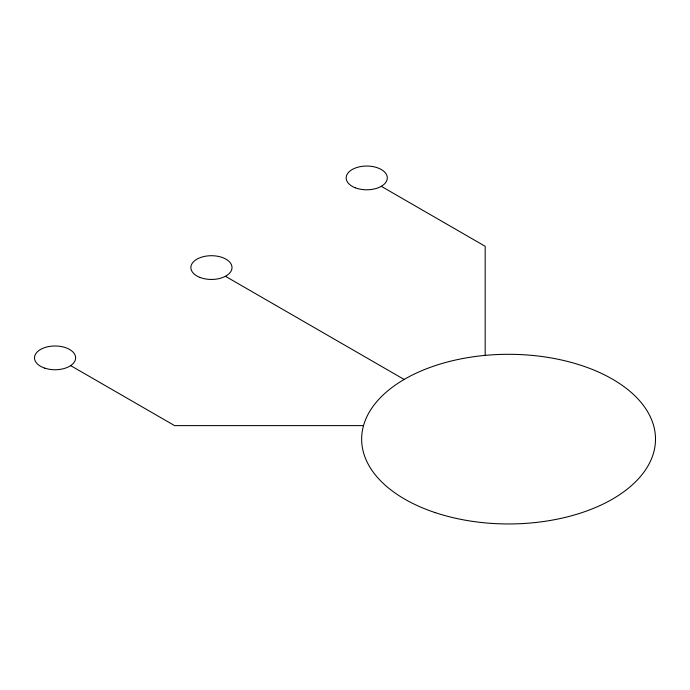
<?xml version="1.0" encoding="UTF-8"?>
<svg xmlns="http://www.w3.org/2000/svg" width="690" height="690" viewBox="0 0 690 690"><rect width="100%" height="100%" fill="white"/><g stroke="black" fill="none" stroke-linecap="round" stroke-linejoin="round"><path stroke-width="1.03" d="M363.527 425.618L174.587 425.618L70.699 365.64M381.285 186.317L485.182 246.304L485.182 355.385M225.44 276.285L404.142 379.457M355.212 187.758A20.571 11.877 0 0 0 387.263 178.77A20.571 11.877 0 0 0 357.756 167.239A20.571 11.877 0 0 0 355.212 187.758M44.781 368.149A20.571 11.877 0 0 0 75.641 357.869A20.571 11.877 0 0 0 44.781 347.579A20.571 11.877 0 0 0 44.781 368.149M199.919 277.414A20.571 11.877 0 0 0 231.961 268.427A20.571 11.877 0 0 0 202.463 256.896A20.571 11.877 0 0 0 199.919 277.414M435.114 512.592A146.927 84.827 0 0 0 655.5 439.125A146.927 84.827 0 0 0 435.114 365.666A146.927 84.827 0 0 0 435.114 512.592"/></g></svg>
